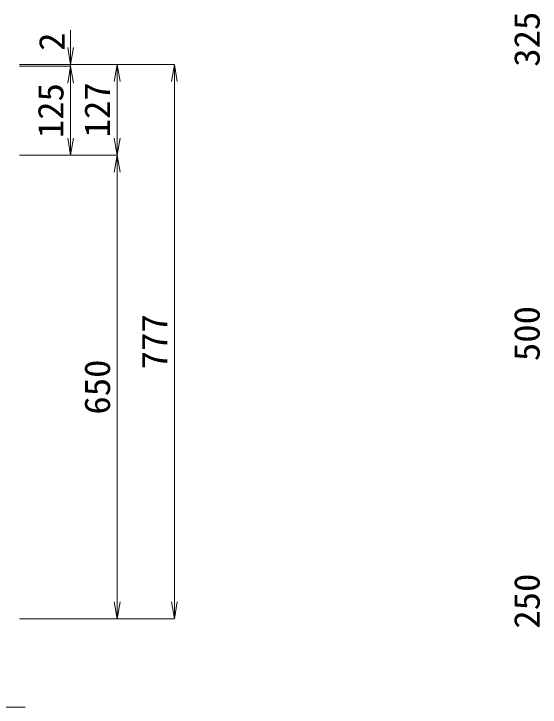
# Model space of a CAD drawing. Units: millimetres at full size; some dimension numbers follow another scale. Extents: x -734 to 58102, y 49499 to 87169.
# Drawn here: x 12746 to 13483, y 76802 to 77773 of the extents above; entities that cross this region are included whole.
import ezdxf
from ezdxf.enums import TextEntityAlignment as Align

# ---------------------------------------------------------------- set-up
doc = ezdxf.new("R2010")
doc.units = ezdxf.units.MM
doc.header["$LTSCALE"] = 50
doc.layers.add('寸法線', color=7, linetype='Continuous', lineweight=13)
doc.styles.add('ＭＳ 明朝', font='')
doc.styles.get('ＭＳ 明朝').set_extended_font_data('MS Mincho')

# ---------------------------------------------------------------- blocks, each defined once
blk = doc.blocks.new('open_arrow')
at = {"color": 0, "linetype": 'Continuous', "lineweight": -2}
blk.add_lwpolyline([(7.5, 1.25), (0, 0), (7.5, -1.25)], dxfattribs=at)

msp = doc.modelspace()

# ---------------------------------------------------------------- linework, layer by layer
at = {"layer": '寸法線'}
for p, q in [((12825.13, 77750.27), (12825.13, 77651.97)), ((12753.63, 77702.27), (12970.61, 77702.27)), ((12753.63, 77702.27), (12825.13, 77702.27)), ((12753.63, 77702.27), (12890.36, 77702.27)), ((12753.63, 77699.97), (12825.13, 77699.97)), ((12753.63, 77699.97), (12825.13, 77699.97)), ((12825.13, 77699.97), (12825.13, 77575.27)), ((12890.36, 77702.27), (12890.36, 77575.27)), ((12970.61, 77702.27), (12970.61, 76925.27)), ((12753.63, 77575.27), (12890.36, 77575.27)), ((12753.63, 77575.27), (12825.13, 77575.27)), ((12753.63, 77575.27), (12890.36, 77575.27)), ((12890.36, 77575.27), (12890.36, 76925.27)), ((12753.63, 76925.27), (12970.61, 76925.27)), ((12753.63, 76925.27), (12890.36, 76925.27)), ((12600.63, 76801.73), (12761.63, 76801.73))]:
    msp.add_line(p, q, dxfattribs=at)

# ---------------------------------------------------------------- block references
at = {"layer": '寸法線', "xscale": 3.2, "yscale": 3.2}
for p, rotation in [((12825.13, 77702.27), 90), ((12825.13, 77699.97), 270), ((12825.13, 77699.97), 270), ((12890.36, 77702.27), 270), ((12970.61, 77702.27), 270), ((12825.13, 77575.27), 90), ((12890.36, 77575.27), 90), ((12890.36, 77575.27), 270), ((12890.36, 76925.27), 90), ((12970.61, 76925.27), 90)]:
    msp.add_blockref('open_arrow', p, dxfattribs=dict(at, rotation=rotation))

# ---------------------------------------------------------------- texts
at = {"layer": '寸法線', "style": 'ＭＳ 明朝', "width": 1.05}
for s, p in [('325', (13464.27, 77737.77)), ('2', (12798.7, 77734.33)), ('125', (12797.13, 77637.62)), ('127', (12862.36, 77638.77)), ('500', (13464.27, 77325.27)), ('777', (12942.61, 77313.77)), ('650', (12862.36, 77250.27)), ('250', (13464.27, 76950.27))]:
    msp.add_text(s, height=36.03, rotation=90, dxfattribs=at).set_placement(p, align=Align.MIDDLE_CENTER)

doc.saveas('drawing.dxf')
